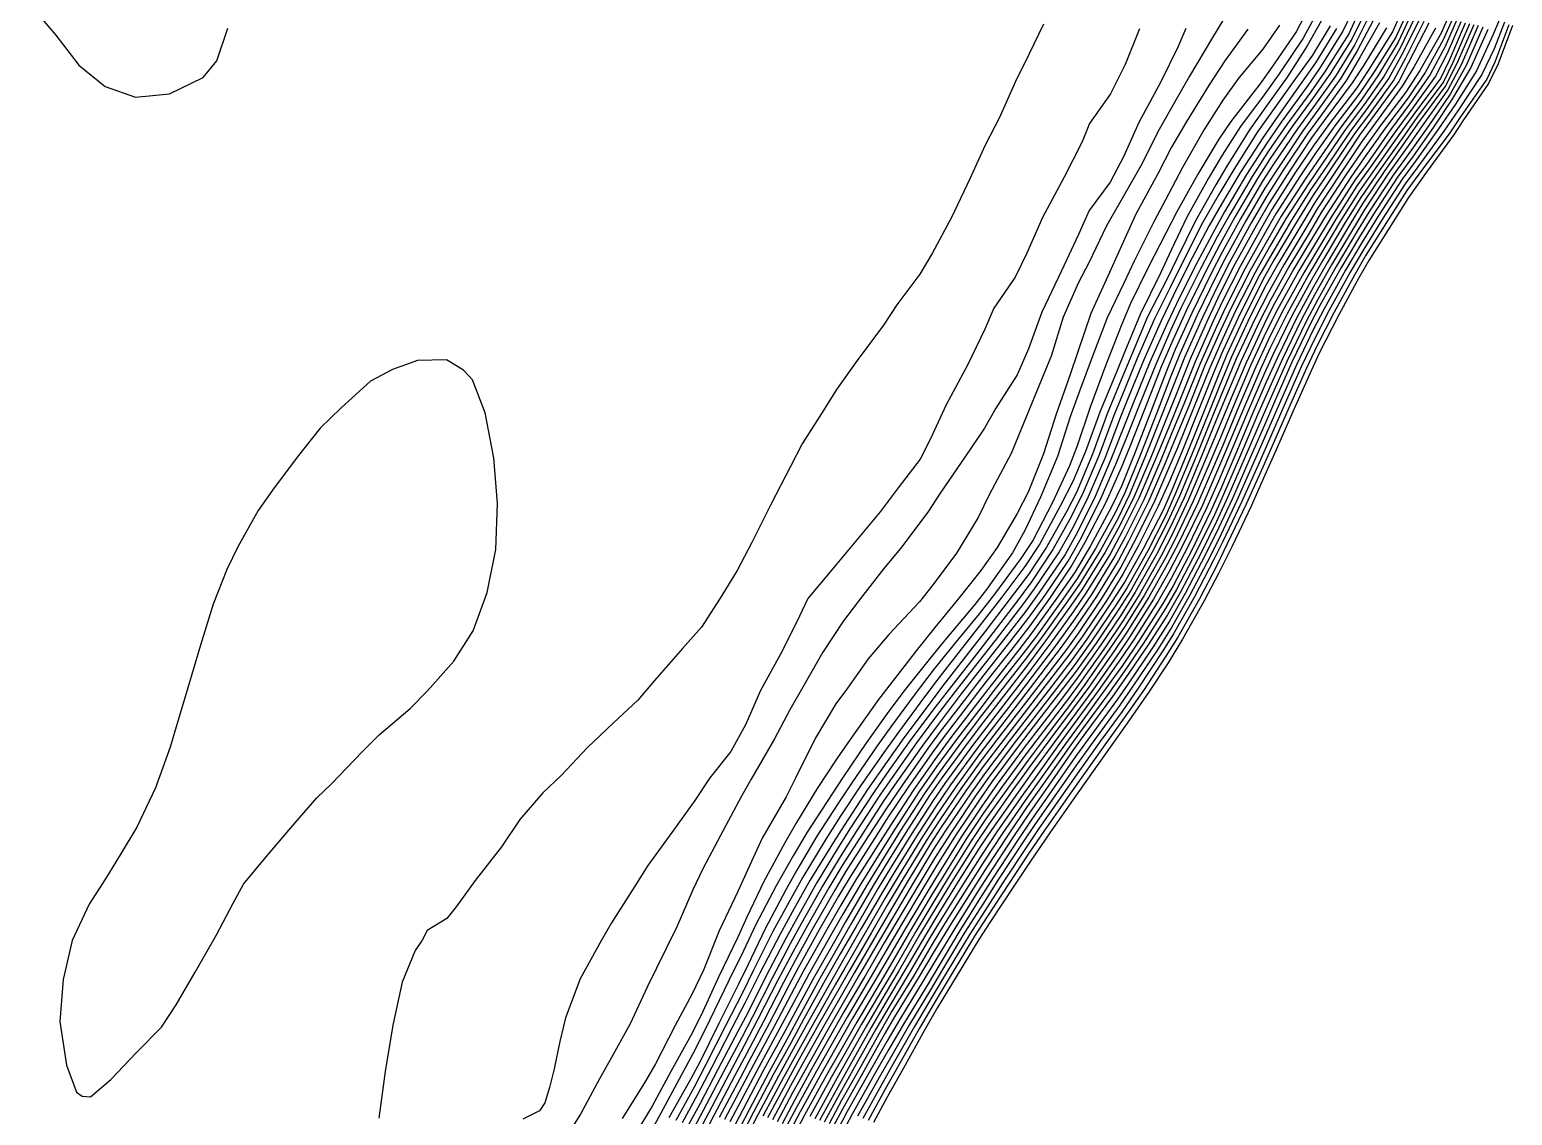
# Model space of a CAD drawing. Header units: feet. Extents: x 333642 to 335017, y 470420 to 471851.
# Drawn here: x 334802 to 334958.5, y 470937.8 to 471052.5 of the extents above; entities that cross this region are included whole.
import ezdxf

# ---------------------------------------------------------------- set-up
doc = ezdxf.new("R2010")
doc.units = ezdxf.units.FT
doc.header["$MEASUREMENT"] = 0
doc.layers.add('Contour', color=7, linetype='CONTINUOUS', true_color=0xffffff)

msp = doc.modelspace()

# ---------------------------------------------------------------- linework, layer by layer
at = {"layer": 'Contour', "color": 18, "linetype": 'Continuous', "true_color": 0x000000}
for points, elevation in [([(334801.961554, 471055.197561), (334804.724494, 471051.92854), (334807.158902, 471048.754197), (334809.9295, 471046.52013), (334813.132434, 471045.405804), (334816.722731, 471045.748573), (334820.280789, 471047.471049), (334821.736211, 471049.244724), (334822.87483, 471052.693044)], -2), ([(334936.818039, 471054.513099), (334935.658871, 471052.296072), (334932.963969, 471048.354758), (334931.843747, 471046.7625), (334928.772996, 471042.816466), (334927.521995, 471040.949776), (334925.288513, 471037.246769), (334923.080212, 471033.259788), (334921.911875, 471031.036753), (334920.045715, 471027.379822), (334918.166731, 471023.59141), (334917.25274, 471021.422784), (334915.64037, 471017.274835), (334913.919564, 471012.651341), (334912.548794, 471008.548697), (334911.744606, 471006.427201), (334909.951914, 471002.572692), (334907.871415, 470998.544864), (334906.607, 470996.637004), (334903.820838, 470992.895877), (334902.18998, 470990.801708), (334899.549723, 470987.591674), (334897.465172, 470984.996789), (334895.337891, 470982.220633), (334892.882976, 470978.867561), (334891.438831, 470976.867415), (334888.750367, 470972.943834), (334887.228023, 470970.635905), (334885.082768, 470967.321158), (334882.965497, 470963.731677), (334881.808978, 470961.654362), (334879.619889, 470957.530183), (334877.767189, 470953.677505), (334876.802843, 470951.666898), (334874.714428, 470947.511939), (334872.738572, 470943.49817), (334871.758324, 470941.672075), (334869.440604, 470937.551902)], -5), ([(334937.562899, 471053.77394), (334936.410386, 471051.615929), (334933.879696, 471047.859855), (334932.295808, 471045.641502), (334929.791705, 471042.288099), (334927.85123, 471039.269994), (334926.415851, 471036.823604), (334924.128944, 471032.708324), (334922.484157, 471029.227208), (334921.34078, 471026.782052), (334919.184846, 471022.431789), (334917.586162, 471018.50774), (334916.764808, 471016.524255), (334914.930165, 471012.12916), (334913.431703, 471007.956754), (334912.090459, 471004.784202), (334910.806644, 471002.238849), (334908.603698, 470998.200804), (334907.031526, 470995.80911), (334904.600136, 470992.567782), (334902.502534, 470989.840054), (334900.445276, 470987.247851), (334897.83932, 470983.896527), (334896.336721, 470981.907117), (334893.498384, 470978.056047), (334892.129255, 470976.155237), (334889.619809, 470972.547955), (334887.59909, 470969.503476), (334885.999093, 470967.006414), (334883.587376, 470962.99765), (334882.349238, 470960.773419), (334880.434645, 470957.237723), (334878.387704, 470953.146189), (334877.209476, 470950.756288), (334875.418736, 470947.279448), (334873.363214, 470943.185114), (334872.123151, 470940.802638), (334870.185328, 470937.275162)], -5.5), ([(334941.824866, 471054.943257), (334940.596705, 471052.375753), (334938.074178, 471048.325259), (334936.912785, 471046.630862), (334934.091525, 471042.740174), (334932.486683, 471040.413434), (334930.43374, 471037.206713), (334928.120717, 471033.280363), (334927.075381, 471031.426511), (334924.979419, 471027.478829), (334923.026025, 471023.555711), (334922.070385, 471021.533592), (334920.2327, 471017.405573), (334918.503912, 471013.131629), (334917.477657, 471010.561705), (334916.121115, 471007.100139), (334914.341968, 471002.962815), (334912.41586, 470999.109707), (334911.268115, 470997.064928), (334908.548928, 470993.044502), (334907.1151, 470991.095666), (334904.522719, 470987.742313), (334902.446342, 470985.107721), (334900.320606, 470982.352515), (334897.861019, 470979.131509), (334896.241769, 470976.924202), (334893.519215, 470973.049354), (334892.145366, 470971.072296), (334889.878765, 470967.580321), (334887.815717, 470964.32956), (334886.335542, 470961.875138), (334884.066977, 470957.866132), (334882.525605, 470955.067279), (334880.960959, 470952.092157), (334878.84878, 470947.975228), (334877.390289, 470945.198023), (334875.803229, 470942.201096), (334873.619786, 470938.06759), (334872.369302, 470935.647944)], -7.5), ([(334942.120737, 471054.007216), (334941.214643, 471052.072754), (334938.660268, 471048.047142), (334937.207279, 471045.96303), (334934.673637, 471042.503473), (334932.711547, 471039.649642), (334931.014282, 471037.000096), (334928.66481, 471033.012295), (334927.342804, 471030.622117), (334925.564532, 471027.240986), (334923.510981, 471023.092094), (334922.417289, 471020.728316), (334920.840719, 471017.161908), (334919.10771, 471012.833212), (334917.756043, 471009.423646), (334916.710193, 471006.832034), (334914.960443, 471002.775771), (334912.833026, 470998.583785), (334911.700963, 470996.590519), (334909.132586, 470992.769389), (334907.336443, 470990.319282), (334905.153139, 470987.494076), (334902.698821, 470984.375774), (334900.959216, 470982.108658), (334898.130066, 470978.407073), (334896.861737, 470976.673227), (334894.117431, 470972.75935), (334892.377838, 470970.22197), (334890.520477, 470967.33905), (334888.100842, 470963.548911), (334886.951667, 470961.626822), (334884.688731, 470957.639469), (334882.789218, 470954.19936), (334881.554371, 470951.843248), (334879.433175, 470947.742738), (334877.63892, 470944.3409), (334876.371508, 470941.952266), (334874.185039, 470937.824166), (334872.642876, 470934.820232)], -8), ([(334942.629773, 471053.737621), (334941.562073, 471051.508997), (334939.238624, 471047.818232), (334937.464043, 471045.30984), (334935.244574, 471042.27669), (334932.94365, 471038.89574), (334931.585949, 471036.783692), (334929.222745, 471032.771886), (334927.600289, 471029.810284), (334926.135363, 471026.999015), (334924.071347, 471022.809287), (334922.664003, 471019.72032), (334921.431673, 471016.884026), (334919.725256, 471012.563419), (334918.078818, 471008.367322), (334917.185286, 471006.243052), (334915.566398, 471002.558877), (334913.369937, 470998.334085), (334911.988466, 470995.959063), (334909.707296, 470992.532245), (334907.545806, 470989.550477), (334905.780507, 470987.247549), (334902.95476, 470983.657466), (334901.584253, 470981.859324), (334898.628092, 470978.002509), (334897.247006, 470976.116188), (334894.721167, 470972.501051), (334892.613486, 470969.363121), (334891.146918, 470967.067972), (334888.574051, 470963.019733), (334887.357124, 470960.980429), (334885.316936, 470957.407972), (334883.068258, 470953.352936), (334882.120032, 470951.546182), (334880.024005, 470947.521586), (334877.894634, 470943.498091), (334876.922885, 470941.669209), (334874.759782, 470937.595743)], -8.5), ([(334946.74932, 471054.318918), (334945.828222, 471052.280222), (334943.265421, 471048.208244), (334942.082746, 471046.387065), (334939.207563, 471042.617112), (334937.468643, 471040.230316), (334935.543566, 471037.345101), (334933.099349, 471033.513715), (334932.003893, 471031.598983), (334929.745964, 471027.516303), (334927.891475, 471023.842945), (334926.871351, 471021.641927), (334924.991994, 471017.433689), (334923.312187, 471013.218927), (334922.318256, 471010.783758), (334920.830421, 471007.158933), (334919.069246, 471003.035372), (334917.351052, 470999.568676), (334916.03461, 470997.117123), (334913.54937, 470993.085778), (334912.115736, 470991.021145), (334909.767817, 470987.731213), (334907.561039, 470984.781157), (334905.581983, 470982.209298), (334902.898871, 470978.727609), (334901.512133, 470976.896812), (334898.636668, 470972.972479), (334897.330591, 470971.073583), (334895.01379, 470967.479312), (334892.798236, 470963.912967), (334891.554385, 470961.820816), (334889.201418, 470957.780476), (334887.545148, 470954.893688), (334885.949209, 470952.095636), (334883.705706, 470948.026012), (334882.347243, 470945.537085), (334880.540198, 470942.244147), (334878.394259, 470938.158793), (334877.233559, 470935.892405)], -11), ([(334947.135712, 471053.823402), (334946.185175, 471051.741406), (334943.824583, 471047.958785), (334942.362545, 471045.767697), (334939.762195, 471042.350988), (334937.649135, 471039.372729), (334936.117151, 471037.101235), (334933.534238, 471033.064734), (334932.373751, 471031.037112), (334930.290763, 471027.302137), (334928.235762, 471023.243854), (334927.255644, 471021.125991), (334925.525083, 471017.244145), (334923.813163, 471012.97056), (334922.560233, 471009.919899), (334921.335867, 471006.968973), (334919.577985, 471002.868049), (334917.61324, 470998.916741), (334916.537291, 470996.886041), (334914.071191, 470992.864118), (334912.30596, 470990.289297), (334910.318133, 470987.516335), (334907.801355, 470984.170655), (334906.136187, 470981.996387), (334903.234991, 470978.221098), (334901.955406, 470976.534022), (334899.182602, 470972.727615), (334897.560378, 470970.358664), (334895.561018, 470967.264833), (334893.117679, 470963.302094), (334892.03919, 470961.484246), (334889.757417, 470957.566124), (334887.774592, 470954.115455), (334886.491866, 470951.874437), (334884.220345, 470947.810518), (334882.576457, 470944.825563), (334881.049468, 470942.049087), (334878.879619, 470937.940749), (334877.470072, 470935.166794)], -11.5), ([(334951.815976, 471054.08111), (334950.967551, 471052.14828), (334948.728992, 471048.216344), (334947.240084, 471045.906123), (334944.570732, 471042.410384), (334942.703795, 471039.777118), (334940.92225, 471037.201486), (334938.322986, 471033.195292), (334937.135165, 471031.207348), (334934.898576, 471027.460155), (334932.992367, 471024.023123), (334931.808947, 471021.703354), (334929.86, 471017.535387), (334928.102079, 471013.363316), (334927.242233, 471011.277711), (334925.61031, 471007.284633), (334923.833321, 471003.065006), (334922.334691, 470999.857028), (334920.950498, 470997.128576), (334918.686517, 470993.093607), (334917.182293, 470990.697839), (334915.037549, 470987.519191), (334912.655261, 470984.146143), (334911.103267, 470982.07196), (334908.143175, 470978.232455), (334906.967911, 470976.67464), (334904.118936, 470972.818446), (334902.471363, 470970.486764), (334900.341252, 470967.279475), (334897.966743, 470963.47395), (334896.881885, 470961.682427), (334894.46637, 470957.639484), (334892.606359, 470954.43402), (334891.204802, 470952.041199), (334888.771792, 470947.937613), (334887.383339, 470945.514234), (334885.564797, 470942.290003), (334883.303101, 470938.202432), (334882.244561, 470936.179109)], -15), ([(334957.315355, 471054.021578), (334956.450965, 471051.951765), (334954.71148, 471048.168062), (334952.499927, 471044.66589), (334950.681324, 471042.041037), (334948.178151, 471038.481775), (334946.846595, 471036.716873), (334944.328344, 471032.827362), (334942.56531, 471029.982632), (334940.880102, 471027.118164), (334938.612897, 471023.039033), (334937.456533, 471020.80684), (334935.739402, 471017.189555), (334933.873442, 471012.962554), (334932.532835, 471009.878569), (334931.275844, 471007.003473), (334929.417042, 471002.795284), (334927.701153, 470999.155052), (334926.574766, 470996.847934), (334924.450565, 470992.776884), (334922.508194, 470989.367075), (334921.087824, 470987.111557), (334918.441212, 470983.163179), (334917.055762, 470981.165125), (334914.474212, 470977.633408), (334912.59774, 470975.012555), (334910.675516, 470972.276782), (334908.012303, 470968.447002), (334906.856094, 470966.728494), (334904.260468, 470962.770132), (334902.576451, 470960.144026), (334900.703657, 470957.176415), (334898.331514, 470953.223406), (334897.064597, 470951.10005), (334894.840354, 470947.412185), (334892.843618, 470943.917396), (334891.643424, 470941.819868), (334889.359869, 470937.721955)], -20), ([(334908.98388, 471053.118737), (334907.452562, 471049.892816), (334906.042008, 471047.059759), (334904.347562, 471043.240325), (334902.846099, 471040.313885), (334901.233813, 471036.763422), (334899.280885, 471032.686209), (334897.268085, 471028.940299), (334895.932714, 471026.69959), (334893.509699, 471023.438333), (334892.098227, 471021.309199), (334889.323378, 471017.562015), (334887.134388, 471014.507657), (334885.814268, 471012.352154), (334883.527545, 471008.775881), (334882.27542, 471006.354933), (334880.217955, 471002.34374), (334878.212667, 470998.348124), (334876.642102, 470995.395247), (334874.867659, 470992.456262), (334872.888918, 470989.385256), (334870.878682, 470987.141964), (334867.93538, 470983.772147), (334866.157412, 470981.684262), (334863.586742, 470979.282784), (334860.865555, 470976.668891), (334858.063935, 470973.728099), (334856.133329, 470971.88646), (334853.698777, 470969.091122), (334851.773362, 470966.192204), (334848.998764, 470962.618137), (334846.995668, 470959.847882), (334845.989505, 470958.612493), (334843.944302, 470957.335859), (334843.407331, 470956.343002), (334842.667777, 470955.235974), (334841.272706, 470951.892575), (334840.303935, 470947.346751), (334839.504221, 470942.441666), (334838.831158, 470937.529584)], -2), ([(334919.132372, 471052.605063), (334917.614543, 471048.855565), (334916.06405, 471045.742085), (334913.844299, 471042.611842), (334913.064953, 471040.680965), (334911.181675, 471036.936757), (334908.878197, 471032.666031), (334907.242764, 471028.922134), (334906.008508, 471026.372151), (334903.754734, 471023.096716), (334902.806768, 471020.896525), (334900.987832, 471017.085704), (334898.724126, 471012.900027), (334897.016184, 471009.23277), (334895.991337, 471007.137503), (334893.654151, 471004.113385), (334891.735432, 471001.577116), (334889.130175, 470998.424269), (334886.655162, 470995.462893), (334884.128343, 470992.41472), (334883.247704, 470990.55232), (334881.394212, 470986.872858), (334879.12135, 470982.698165), (334877.570631, 470979.168589), (334875.977845, 470976.254717), (334873.756751, 470973.475406), (334872.179655, 470971.077375), (334869.7635, 470967.714341), (334867.210906, 470964.232489), (334865.835874, 470962.020852), (334863.391202, 470958.148852), (334862.322262, 470956.32743), (334860.084121, 470952.248355), (334858.520233, 470948.142092), (334857.949288, 470945.612305), (334857.334392, 470942.749847), (334856.842412, 470940.764087), (334856.366959, 470939.133865), (334855.772378, 470938.298179), (334854.035229, 470937.416981)], -2.5), ([(334924.019837, 471052.645952), (334923.177559, 471050.674978), (334921.37873, 471046.999239), (334919.0458, 471042.71325), (334917.439851, 471039.095342), (334916.051139, 471036.406029), (334913.807491, 471033.401569), (334912.701182, 471030.870713), (334910.896674, 471027.041417), (334908.809343, 471022.694084), (334907.415479, 471018.806711), (334906.20998, 471016.046868), (334903.949963, 471012.537767), (334902.768499, 471010.406917), (334900.760524, 471007.450942), (334898.006638, 471003.441879), (334896.87165, 471001.662147), (334894.056796, 470997.887334), (334892.145497, 470995.592835), (334889.923689, 470992.740602), (334887.897516, 470990.081496), (334885.716624, 470986.760781), (334883.605948, 470983.047199), (334882.214824, 470980.676225), (334880.581896, 470977.616845), (334878.138073, 470973.329623), (334877.123075, 470971.543057), (334874.896893, 470967.39418), (334873.035659, 470963.851407), (334871.980492, 470961.656834), (334870.28782, 470957.739722), (334868.146913, 470953.382952), (334867.152139, 470951.362833), (334865.342796, 470947.503871), (334863.207813, 470943.608627), (334862.114682, 470941.667599), (334860.112832, 470937.933308), (334857.611579, 470934.00748)], -3), ([(334927.941844, 471053.488978), (334926.838776, 471051.68557), (334924.426197, 471047.606265), (334922.864168, 471044.913784), (334921.20048, 471041.957569), (334919.25961, 471038.121777), (334917.177193, 471034.453253), (334915.661466, 471031.800624), (334913.76588, 471027.877974), (334912.691767, 471025.814652), (334911.081196, 471022.145956), (334909.794512, 471018.023931), (334908.077159, 471013.838917), (334907.128208, 471011.514602), (334905.569225, 471007.734594), (334903.270855, 471003.370007), (334902.103377, 471000.989042), (334899.805377, 470997.211533), (334897.34724, 470993.910716), (334895.887815, 470992.068084), (334892.66707, 470988.640591), (334890.473837, 470986.057489), (334888.289517, 470982.946732), (334887.079689, 470981.299271), (334884.88974, 470977.624222), (334882.826334, 470973.46051), (334881.828027, 470971.487482), (334879.285474, 470967.105282), (334877.62313, 470963.405031), (334876.715286, 470961.471357), (334874.739199, 470957.302575), (334873.086657, 470953.174136), (334871.89804, 470950.672591), (334870.116931, 470947.300201), (334868.037392, 470943.280533), (334866.861278, 470941.249577), (334864.512753, 470937.508684)], -3.5), ([(334930.558302, 471052.568817), (334928.155896, 471049.2324), (334926.478207, 471046.702076), (334924.06571, 471042.760621), (334922.507126, 471040.105579), (334921.049589, 471037.308462), (334918.752641, 471033.035477), (334917.559731, 471030.388206), (334915.968205, 471026.867106), (334914.009082, 471022.549979), (334912.616821, 471018.490292), (334911.805996, 471016.099806), (334910.343764, 471011.909089), (334908.981493, 471007.705156), (334907.362278, 471003.658155), (334906.229634, 471001.403119), (334904.089165, 470997.804476), (334902.392006, 470995.386604), (334900.063059, 470992.470619), (334897.528115, 470989.36665), (334895.705159, 470987.081869), (334893.0274, 470983.63779), (334891.592827, 470981.744239), (334888.833804, 470977.877429), (334887.212788, 470975.543957), (334885.10244, 470972.361018), (334882.908587, 470968.767388), (334881.676532, 470966.605271), (334879.465911, 470962.516371), (334877.689546, 470958.768205), (334876.715397, 470956.665202), (334874.696253, 470952.434398), (334872.847452, 470948.392447), (334871.770154, 470946.268842), (334869.650968, 470942.448368), (334867.683139, 470938.79028), (334866.501185, 470936.818875)], -4), ([(334933.910915, 471053.004822), (334932.139137, 471050.47328), (334929.633775, 471047.422309), (334927.945499, 471045.076438), (334925.957607, 471041.970086), (334923.674414, 471037.958158), (334922.190921, 471035.140537), (334920.655829, 471032.236476), (334918.553789, 471028.065035), (334917.500927, 471025.822521), (334915.720193, 471022.072637), (334914.138448, 471017.937987), (334912.806932, 471014.323039), (334911.826546, 471011.605885), (334910.475797, 471007.442584), (334908.683542, 471003.13695), (334907.027603, 470999.61179), (334905.710045, 470997.241873), (334902.975082, 470993.377951), (334901.759743, 470991.806065), (334898.595043, 470988.02839), (334897.065108, 470986.155658), (334894.267019, 470982.636128), (334892.504554, 470980.278423), (334890.317182, 470977.220857), (334887.822529, 470973.503425), (334886.701006, 470971.804641), (334884.053569, 470967.746898), (334882.582116, 470965.223973), (334880.761747, 470962.054644), (334878.642834, 470957.974372), (334877.32661, 470955.219074), (334875.786143, 470952.07966), (334873.784279, 470947.914233), (334872.255957, 470944.837493), (334870.763416, 470942.096852), (334868.54684, 470937.994506), (334867.225676, 470935.518225)], -4.5), ([(334938.361279, 471053.496991), (334936.840262, 471050.815438), (334934.715943, 471047.518851), (334932.661004, 471044.628515), (334930.744427, 471041.953456), (334928.342689, 471038.114827), (334927.19642, 471036.141473), (334925.046104, 471032.33959), (334923.06205, 471028.302746), (334922.017688, 471026.135176), (334919.983969, 471022.166871), (334918.269529, 471018.147289), (334917.190112, 471015.542339), (334915.706351, 471011.927999), (334914.154927, 471007.669685), (334912.490223, 471003.628273), (334911.467049, 471001.638511), (334909.321824, 470997.858962), (334907.405474, 470994.962116), (334905.369275, 470992.270413), (334902.816207, 470988.907157), (334901.289236, 470986.966588), (334898.339126, 470983.159894), (334897.017811, 470981.409934), (334894.247423, 470977.698978), (334892.478933, 470975.223685), (334890.412287, 470972.242086), (334887.93545, 470968.448048), (334886.836251, 470966.699121), (334884.335867, 470962.626887), (334882.669254, 470959.663291), (334881.187339, 470956.960824), (334879.049426, 470952.83708), (334877.504245, 470949.739929), (334876.097352, 470947.033713), (334873.982718, 470942.91921), (334872.427477, 470939.947777), (334870.853444, 470937.049016)], -6), ([(334939.260616, 471052.929695), (334937.379346, 471049.839114), (334935.526209, 471047.24164), (334932.992539, 471043.692759), (334931.604266, 471041.715759), (334929.074317, 471037.760137), (334927.516637, 471035.115797), (334925.790953, 471032.100455), (334923.690704, 471028.010017), (334922.351653, 471025.272806), (334920.70198, 471021.975521), (334918.920596, 471017.875025), (334917.566919, 471014.58616), (334916.416431, 471011.749449), (334914.824103, 471007.498768), (334913.088906, 471003.386058), (334911.78843, 471000.799916), (334909.97798, 470997.604174), (334907.712784, 470994.182415), (334906.099059, 470992.01376), (334903.231247, 470988.235273), (334901.906482, 470986.552683), (334899.019958, 470982.861351), (334897.325673, 470980.637613), (334894.933574, 470977.42375), (334892.743079, 470974.357636), (334891.108861, 470972.003178), (334888.565314, 470968.081789), (334887.224069, 470965.934233), (334885.034975, 470962.340787), (334882.944753, 470958.60473), (334881.874696, 470956.654754), (334879.725216, 470952.551199), (334877.799667, 470948.726863), (334876.756477, 470946.739483), (334874.614405, 470942.663652), (334872.734313, 470939.093264), (334871.509007, 470936.807504)], -6.5), ([(334939.935127, 471052.649868), (334937.709094, 471049.010428), (334936.285982, 471046.973085), (334933.472239, 471043.042014), (334932.204918, 471041.215027), (334929.783423, 471037.455618), (334927.797068, 471034.102452), (334926.498052, 471031.833239), (334924.336163, 471027.737192), (334922.686167, 471024.403476), (334921.409062, 471021.771241), (334919.588458, 471017.637988), (334917.949785, 471013.61857), (334917.101896, 471011.517875), (334915.492826, 471007.320996), (334913.710313, 471003.170097), (334912.113544, 470999.958962), (334910.638461, 470997.349076), (334908.012271, 470993.437704), (334906.785879, 470991.771798), (334903.88138, 470987.984851), (334902.189607, 470985.836356), (334899.67806, 470982.60128), (334897.598235, 470979.878633), (334895.599843, 470977.168339), (334893.018034, 470973.511896), (334891.784552, 470971.746347), (334889.229801, 470967.821287), (334887.533519, 470965.126331), (334885.70072, 470962.107451), (334883.457318, 470958.120252), (334882.257748, 470955.936371), (334880.355093, 470952.317453), (334878.27781, 470948.232126), (334877.138045, 470946.049608), (334875.2251, 470942.428791), (334873.070642, 470938.338139), (334872.091329, 470936.47076)], -7), ([(334943.204407, 471053.627202), (334941.846058, 471050.889154), (334939.81626, 471047.60398), (334937.712396, 471044.662143), (334935.813524, 471042.060535), (334933.221252, 471038.20937), (334932.113991, 471036.499833), (334929.788503, 471032.547728), (334927.860729, 471029.010173), (334926.691544, 471026.745586), (334924.644413, 471022.569224), (334922.907565, 471018.731133), (334922.015887, 471016.534361), (334920.364237, 471012.263081), (334918.664447, 471007.869539), (334917.263273, 471004.367185), (334916.189926, 471002.100188), (334913.952592, 470997.988877), (334912.322881, 470995.237669), (334910.285208, 470992.310433), (334907.766146, 470988.793997), (334906.396722, 470986.994777), (334903.350515, 470983.138749), (334902.034246, 470981.413453), (334899.228798, 470977.754753), (334897.512506, 470975.414702), (334895.320976, 470972.262005), (334892.87003, 470968.520945), (334891.756134, 470966.768883), (334889.193832, 470962.711653), (334887.599185, 470960.019058), (334885.942868, 470957.145668), (334883.639302, 470953.037391), (334882.368219, 470950.640095), (334880.603115, 470947.295048), (334878.396382, 470943.165823), (334877.190439, 470940.899955), (334875.326999, 470937.375384)], -9), ([(334943.807605, 471053.49148), (334942.128454, 471050.268654), (334940.401326, 471047.399724), (334937.963761, 471044.022985), (334936.37754, 471041.850266), (334933.792819, 471037.975748), (334932.369166, 471035.766448), (334930.355518, 471032.331462), (334928.149784, 471028.290616), (334927.182977, 471026.40847), (334925.219667, 471022.346941), (334923.344234, 471018.175089), (334922.377862, 471015.731385), (334920.947839, 471012.055758), (334919.226171, 471007.64623), (334917.596607, 471003.596038), (334916.574161, 471001.475578), (334914.493065, 470997.719362), (334912.582542, 470994.561914), (334910.844815, 470992.114918), (334908.141111, 470988.31826), (334906.827843, 470986.576673), (334903.90952, 470982.878559), (334902.259068, 470980.737194), (334899.807116, 470977.536519), (334897.745448, 470974.727379), (334895.884663, 470972.048093), (334893.364909, 470968.158652), (334892.062073, 470966.10221), (334889.801899, 470962.457757), (334887.819506, 470959.074075), (334886.542982, 470956.859426), (334884.228337, 470952.757407), (334882.601136, 470949.714611), (334881.17363, 470947.047874), (334878.934005, 470942.90263), (334877.435054, 470940.063431), (334875.893562, 470937.128181)], -9.5), ([(334944.457491, 471053.251244), (334942.429058, 471049.635013), (334940.982003, 471047.187935), (334938.225684, 471043.399162), (334936.930422, 471041.63393), (334934.371952, 471037.778686), (334932.610177, 471035.019091), (334930.915957, 471032.104384), (334928.66896, 471027.999456), (334927.420115, 471025.54704), (334925.787482, 471022.121049), (334923.88919, 471017.877983), (334922.622786, 471014.688971), (334921.495382, 471011.83869), (334919.768877, 471007.495201), (334918.072618, 471003.398247), (334916.832735, 471000.848632), (334915.008196, 470997.530179), (334912.805968, 470993.943987), (334911.382854, 470991.928808), (334908.6754, 470988.124028), (334907.077265, 470985.991516), (334904.46553, 470982.651792), (334902.46548, 470980.06426), (334900.377659, 470977.327208), (334897.973426, 470974.047748), (334896.437518, 470971.833617), (334893.911246, 470967.908747), (334892.309527, 470965.36232), (334890.404918, 470962.234317), (334888.108761, 470958.275624), (334887.063371, 470956.453068), (334884.823465, 470952.500735), (334882.829054, 470948.797412), (334881.727345, 470946.765043), (334879.482713, 470942.654647), (334877.682072, 470939.228539), (334876.449398, 470936.871605)], -10), ([(334945.197164, 471052.705963), (334942.810853, 471048.758528), (334941.593869, 471046.901382), (334938.644298, 471042.925477), (334937.290122, 471041.088635), (334934.960852, 471037.575253), (334932.851657, 471034.265151), (334931.466707, 471031.862859), (334929.203147, 471027.745514), (334927.656723, 471024.682161), (334926.345541, 471021.886813), (334924.448842, 471017.630012), (334922.864522, 471013.633745), (334922.023527, 471011.553843), (334920.312603, 471007.326104), (334918.563963, 471003.20824), (334917.092348, 471000.220208), (334915.523036, 470997.337457), (334913.044664, 470993.337855), (334911.910508, 470991.726615), (334909.218651, 470987.939145), (334907.317945, 470985.39516), (334905.02388, 470982.433161), (334902.675105, 470979.39188), (334900.947681, 470977.118544), (334898.207501, 470973.383478), (334896.977692, 470971.605177), (334894.458869, 470967.691338), (334892.547615, 470964.634454), (334890.987483, 470962.03509), (334888.650675, 470958.011862), (334887.312969, 470955.675036), (334885.393422, 470952.295229), (334883.202011, 470948.257811), (334882.109635, 470946.239643), (334880.025196, 470942.431881), (334877.931526, 470938.424283), (334876.982185, 470936.593015)], -10.5), ([(334947.609037, 471053.699495), (334946.435607, 471051.188242), (334944.36892, 471047.762659), (334942.612673, 471045.176909), (334940.316815, 471042.115975), (334937.84928, 471038.533158), (334936.68055, 471036.827375), (334934.088518, 471032.805179), (334932.633247, 471030.292374), (334930.82866, 471027.093062), (334928.731194, 471022.98127), (334927.47866, 471020.278673), (334926.045706, 471017.043764), (334924.322486, 471012.754745), (334922.801026, 471009.050397), (334921.82777, 471006.737266), (334920.08894, 471002.692271), (334917.977968, 470998.457458), (334916.906122, 470996.434462), (334914.59942, 470992.652256), (334912.495398, 470989.548988), (334910.871167, 470987.288334), (334908.038928, 470983.573979), (334906.673831, 470981.783601), (334903.761, 470977.999431), (334902.18049, 470975.922754), (334899.727319, 470972.515075), (334897.769069, 470969.646666), (334896.082683, 470967.04637), (334893.6385, 470963.055943), (334892.275906, 470960.753656), (334890.305788, 470957.358651), (334888.008935, 470953.35906), (334887.008179, 470951.621608), (334884.741353, 470947.602843), (334882.804204, 470944.116077), (334881.54941, 470941.838647), (334879.374645, 470937.741092)], -12), ([(334948.101944, 471053.592641), (334946.686695, 471050.628836), (334944.909268, 471047.58795), (334942.840594, 471044.610272), (334940.845782, 471041.932027), (334938.306098, 471038.208811), (334936.9618, 471036.245414), (334934.629845, 471032.591225), (334932.861018, 471029.566707), (334931.342059, 471026.880064), (334929.239816, 471022.754778), (334927.702246, 471019.433215), (334926.558898, 471016.810041), (334924.842875, 471012.539588), (334923.128083, 471008.333476), (334922.196614, 471006.146321), (334920.602447, 471002.478666), (334918.466093, 470998.20976), (334917.145369, 470995.73429), (334915.134777, 470992.439979), (334912.696733, 470988.809916), (334911.422156, 470987.026649), (334908.392375, 470983.106608), (334907.099537, 470981.410278), (334904.298199, 470977.786623), (334902.401263, 470975.299456), (334900.271417, 470972.31023), (334897.979296, 470968.942228), (334896.596416, 470966.819447), (334894.174013, 470962.838328), (334892.500745, 470960.01639), (334890.84485, 470957.158281), (334888.520311, 470953.119359), (334887.247693, 470950.918989), (334885.257776, 470947.4076), (334883.032293, 470943.426612), (334882.026075, 470941.606835), (334879.875134, 470937.552372)], -12.5), ([(334948.610805, 471053.499126), (334946.943863, 471050.070739), (334945.448529, 471047.413684), (334943.065142, 471044.052787), (334941.365033, 471041.755835), (334938.822643, 471038.004205), (334937.181602, 471035.594399), (334935.170518, 471032.394182), (334933.085131, 471028.85693), (334931.841117, 471026.65802), (334929.756035, 471022.552669), (334927.930569, 471018.5984), (334927.060966, 471016.528444), (334925.371957, 471012.310594), (334923.62478, 471007.987941), (334922.343664, 471004.910299), (334921.11863, 471002.171098), (334918.979241, 470997.945855), (334917.386364, 470995.004033), (334915.666497, 470992.245521), (334913.065376, 470988.364826), (334911.786375, 470986.565965), (334908.934219, 470982.876286), (334907.319126, 470980.775125), (334904.836632, 470977.563692), (334902.625112, 470974.669265), (334900.809017, 470972.105978), (334898.198667, 470968.256789), (334897.095897, 470966.574073), (334894.717663, 470962.636066), (334892.72637, 470959.278759), (334891.375864, 470956.943462), (334889.049439, 470952.903569), (334887.478013, 470950.197647), (334885.776292, 470947.203153), (334883.491997, 470943.125262), (334882.28722, 470940.946085), (334880.383145, 470937.354955)], -13), ([(334949.135694, 471053.382438), (334947.211934, 471049.520622), (334945.983083, 471047.230339), (334943.295376, 471043.505817), (334941.874991, 471041.574449), (334939.346521, 471037.814579), (334937.399915, 471034.93875), (334935.709841, 471032.198754), (334933.310112, 471028.176625), (334932.319639, 471026.412264), (334930.270891, 471022.363122), (334928.348472, 471018.20192), (334927.364838, 471015.785556), (334925.891111, 471012.091514), (334924.136367, 471007.721409), (334922.488838, 471003.684541), (334921.61971, 471001.770112), (334919.504699, 470997.667877), (334917.617575, 470994.261097), (334916.18236, 470992.047716), (334913.554558, 470988.138387), (334912.01038, 470985.966611), (334909.4754, 470982.671417), (334907.518987, 470980.137526), (334905.373464, 470977.353826), (334902.861986, 470974.036945), (334901.351262, 470971.889531), (334898.702783, 470967.951952), (334897.330152, 470965.837505), (334895.272998, 470962.423805), (334892.967184, 470958.544986), (334891.895925, 470956.699029), (334889.58826, 470952.702643), (334887.703934, 470949.472722), (334886.288489, 470946.987362), (334883.999506, 470942.903376), (334882.511539, 470940.208476), (334880.890797, 470937.145805)], -13.5), ([(334949.676119, 471053.212637), (334947.495108, 471048.984288), (334946.508229, 471047.032148), (334943.535955, 471042.974924), (334942.370435, 471041.381627), (334939.880142, 471037.647379), (334937.636707, 471034.277391), (334936.256193, 471031.981491), (334933.830259, 471027.907809), (334932.554324, 471025.61749), (334930.79599, 471022.157695), (334928.841727, 471017.953056), (334927.597942, 471014.94769), (334926.372761, 471011.905995), (334924.626667, 471007.581453), (334922.910307, 471003.439127), (334921.868686, 471001.133207), (334919.997914, 470997.478554), (334917.822772, 470993.573058), (334916.688691, 470991.820195), (334914.054016, 470987.918998), (334912.22949, 470985.354298), (334910.018209, 470982.471805), (334907.715872, 470979.496884), (334905.909554, 470977.143387), (334903.110722, 470973.420575), (334901.883369, 470971.668517), (334899.239148, 470967.712442), (334897.53565, 470965.045558), (334895.825611, 470962.195726), (334893.409013, 470958.142054), (334892.190526, 470956.051695), (334890.130242, 470952.49841), (334887.932569, 470948.75246), (334886.788982, 470946.748232), (334884.516543, 470942.699959), (334882.733136, 470939.469436), (334881.390712, 470936.926731)], -14), ([(334950.375355, 471052.687522), (334948.107864, 471048.549006), (334946.867551, 471046.542084), (334944.047504, 471042.668118), (334942.545896, 471040.590088), (334940.406678, 471037.430742), (334937.898693, 471033.603232), (334936.795424, 471031.744363), (334934.363892, 471027.673626), (334932.776952, 471024.814827), (334931.313221, 471021.94117), (334929.346889, 471017.735792), (334927.822962, 471014.094538), (334926.840928, 471011.684686), (334925.118386, 471007.440519), (334923.364545, 471003.245633), (334922.101092, 471000.494723), (334920.477673, 470997.306987), (334918.226736, 470993.281156), (334916.965756, 470991.299419), (334914.546667, 470987.717339), (334912.439265, 470984.747248), (334910.560261, 470982.271296), (334907.921822, 470978.857803), (334906.443903, 470976.918112), (334903.557478, 470973.047205), (334902.231634, 470971.161837), (334899.787689, 470967.491721), (334897.745696, 470964.251359), (334896.362333, 470961.950002), (334893.932449, 470957.878979), (334892.399137, 470955.246799), (334890.670863, 470952.2804), (334888.270522, 470948.211156), (334887.169518, 470946.289374), (334885.038528, 470942.502494), (334882.959414, 470938.739611), (334881.878015, 470936.687176)], -14.5), ([(334952.184811, 471053.663177), (334951.207504, 471051.444197), (334949.286398, 471048.001036), (334947.509526, 471045.33626), (334945.097889, 471042.160025), (334942.862126, 471038.970226), (334941.427144, 471036.950803), (334938.838916, 471032.935001), (334937.365863, 471030.501044), (334935.431665, 471027.256892), (334933.208459, 471023.258301), (334932.282363, 471021.426187), (334930.379632, 471017.336641), (334928.581163, 471013.084441), (334927.460155, 471010.370253), (334926.1016, 471007.094516), (334924.314566, 471002.886072), (334922.570066, 470999.201857), (334921.415632, 470996.933694), (334919.154109, 470992.914661), (334917.394294, 470990.085586), (334915.534075, 470987.332244), (334912.884698, 470983.554553), (334911.634999, 470981.860411), (334908.651289, 470977.971095), (334907.174576, 470976.010507), (334904.678211, 470972.608625), (334902.694669, 470969.813472), (334900.87646, 470967.075955), (334898.424934, 470963.141453), (334897.173738, 470961.078121), (334894.997501, 470957.428543), (334892.81419, 470953.643563), (334891.720101, 470951.77578), (334889.284453, 470947.686481), (334887.597242, 470944.723863), (334886.090983, 470942.059758), (334883.804843, 470937.930954), (334882.46027, 470935.332305)], -15.5), ([(334952.612493, 471053.490792), (334951.402826, 471050.729181), (334949.828912, 471047.802088), (334947.756768, 471044.785461), (334945.623997, 471041.933188), (334943.079705, 471038.275975), (334941.874132, 471036.618438), (334939.35515, 471032.701292), (334937.593825, 471029.785013), (334935.963759, 471027.046548), (334933.700849, 471022.970273), (334932.508013, 471020.582948), (334930.899315, 471017.127061), (334929.079244, 471012.847384), (334927.665731, 471009.448436), (334926.582182, 471006.865415), (334924.801064, 471002.705524), (334922.810937, 470998.550078), (334921.869322, 470996.716124), (334919.634641, 470992.742137), (334917.597689, 470989.476364), (334916.016311, 470987.146367), (334913.290457, 470983.241582), (334911.953363, 470981.415126), (334909.160242, 470977.73888), (334907.365446, 470975.339004), (334905.227579, 470972.404782), (334902.91477, 470969.144427), (334901.404781, 470966.870386), (334898.941593, 470962.924986), (334897.402095, 470960.406204), (334895.517188, 470957.249803), (334893.221802, 470953.271964), (334892.04727, 470951.266955), (334889.794213, 470947.472488), (334887.806024, 470943.954612), (334886.59655, 470941.816065), (334884.319299, 470937.689834)], -16), ([(334953.061133, 471053.346376), (334951.613856, 471050.015878), (334950.36617, 471047.602128), (334947.982865, 471044.253896), (334946.129333, 471041.745461), (334943.547642, 471038.063011), (334942.08479, 471036.014137), (334939.860335, 471032.508802), (334937.811143, 471029.095666), (334936.479038, 471026.831181), (334934.207424, 471022.722048), (334932.726899, 471019.73282), (334931.409741, 471016.90194), (334929.587234, 471012.640729), (334927.882261, 471008.532625), (334927.046736, 471006.576971), (334925.288697, 471002.502883), (334923.249937, 470998.284938), (334922.067721, 470996.017164), (334920.121962, 470992.555013), (334917.80297, 470988.865589), (334916.494089, 470986.937297), (334913.773832, 470983.050456), (334912.179019, 470980.864201), (334909.670068, 470977.524805), (334907.55495, 470974.666558), (334905.772357, 470972.201618), (334903.140315, 470968.487503), (334901.922136, 470966.650519), (334899.466641, 470962.726278), (334897.62156, 470959.732791), (334896.028306, 470957.071098), (334893.718026, 470953.07956), (334892.292137, 470950.657158), (334890.300847, 470947.282888), (334888.073873, 470943.3093), (334887.036863, 470941.475215), (334884.83944, 470937.470037)], -16.5), ([(334953.526587, 471053.223494), (334951.849353, 471049.31931), (334950.895484, 471047.366232), (334948.207551, 471043.723059), (334946.628747, 471041.551627), (334944.024087, 471037.867883), (334942.291658, 471035.39998), (334940.366943, 471032.32142), (334938.041889, 471028.425244), (334936.981268, 471026.605038), (334934.722191, 471022.501149), (334932.942594, 471018.902616), (334931.903115, 471016.651847), (334930.09584, 471012.454969), (334928.331059, 471008.218435), (334927.265699, 471005.721002), (334925.770035, 471002.289618), (334923.709456, 470998.052195), (334922.262941, 470995.279031), (334920.610061, 470992.355299), (334918.072069, 470988.342945), (334916.911269, 470986.629064), (334914.265493, 470982.864082), (334912.401899, 470980.303751), (334910.184953, 470977.321903), (334907.760763, 470973.995203), (334906.317943, 470971.984243), (334903.533163, 470968.038895), (334902.288289, 470966.163206), (334900.00266, 470962.527609), (334897.847093, 470959.057456), (334896.528668, 470956.873127), (334894.223825, 470952.90483), (334892.525813, 470950.046974), (334890.800011, 470947.107559), (334888.557687, 470943.093345), (334887.267117, 470940.806508), (334885.350097, 470937.286156)], -17), ([(334953.972619, 471053.133317), (334952.215766, 471049.045997), (334951.214765, 471047.012541), (334948.415369, 471043.247148), (334947.094623, 471041.384534), (334944.486715, 471037.696523), (334942.491971, 471034.788238), (334940.859843, 471032.137121), (334938.459343, 471028.099586), (334937.263948, 471026.032862), (334935.230373, 471022.297742), (334933.235555, 471018.243818), (334932.288846, 471016.177022), (334930.604738, 471012.266375), (334928.809307, 471007.976045), (334927.467894, 471004.833075), (334926.243844, 471002.050093), (334924.19209, 470997.832017), (334922.463924, 470994.524858), (334921.10018, 470992.132555), (334918.558704, 470988.12278), (334917.124068, 470986.005153), (334914.766666, 470982.671507), (334912.629908, 470979.736063), (334910.702718, 470977.120432), (334907.994513, 470973.341152), (334906.853223, 470971.742269), (334904.085416, 470967.791276), (334902.508779, 470965.425123), (334900.544194, 470962.318977), (334898.08335, 470958.389903), (334897.015881, 470956.651515), (334894.735458, 470952.736056), (334892.757538, 470949.436406), (334891.293511, 470946.926884), (334889.051845, 470942.903251), (334887.488979, 470940.131857), (334885.854854, 470937.106327)], -17.5), ([(334954.411918, 471053.044852), (334952.649518, 471048.964167), (334951.438467, 471046.604632), (334948.663584, 471042.831983), (334947.50253, 471041.159714), (334944.94789, 471037.536325), (334942.697824, 471034.180717), (334941.342727, 471031.944934), (334938.929067, 471027.888095), (334937.488323, 471025.360256), (334935.7375, 471022.098096), (334933.718318, 471017.969252), (334932.498475, 471015.269775), (334931.110487, 471012.053629), (334929.302258, 471007.759117), (334927.66641, 471003.939128), (334926.705011, 471001.770873), (334924.681959, 470997.617245), (334922.671936, 470993.772653), (334921.580108, 470991.884171), (334919.057258, 470987.912414), (334917.324711, 470985.36357), (334915.274156, 470982.486912), (334912.852574, 470979.176334), (334911.207982, 470976.928376), (334908.505316, 470973.113914), (334907.074071, 470971.09907), (334904.638522, 470967.574187), (334902.720573, 470964.672529), (334901.076819, 470962.07527), (334898.561884, 470958.06199), (334897.238667, 470955.913234), (334895.257859, 470952.538998), (334892.999838, 470948.817953), (334891.780618, 470946.725055), (334889.554004, 470942.730082), (334887.710895, 470939.457594), (334886.352585, 470936.916125)], -18), ([(334954.882731, 471052.948603), (334953.11346, 471048.864997), (334951.675265, 471046.153605), (334949.158579, 471042.594177), (334947.679235, 471040.495824), (334945.427101, 471037.344963), (334942.926387, 471033.564673), (334941.81396, 471031.735097), (334939.407305, 471027.692998), (334937.712748, 471024.689996), (334936.238444, 471021.901157), (334934.214924, 471017.741033), (334932.707062, 471014.367358), (334931.601872, 471011.818079), (334929.800028, 471007.573379), (334928.002436, 471003.403985), (334927.034527, 471001.256141), (334925.165289, 470997.42636), (334923.041836, 470993.372772), (334921.876992, 470991.365462), (334919.555439, 470987.714751), (334917.513379, 470984.720076), (334915.779562, 470982.285377), (334913.081481, 470978.625078), (334911.706745, 470976.733167), (334909.027226, 470972.909291), (334907.288767, 470970.443618), (334905.196029, 470967.369731), (334902.934688, 470963.927957), (334901.602026, 470961.822395), (334899.08361, 470957.803552), (334897.418096, 470955.091083), (334895.779558, 470952.318752), (334893.263563, 470948.224673), (334892.241437, 470946.471071), (334890.061289, 470942.565131), (334887.939773, 470938.792303), (334886.839498, 470936.708205)], -18.5), ([(334955.38033, 471052.79769), (334953.604916, 471048.725843), (334951.916525, 471045.705129), (334949.662342, 471042.388454), (334947.845315, 471039.82001), (334945.907264, 471037.148834), (334943.329732, 471033.223925), (334942.119183, 471031.250082), (334939.893286, 471027.506985), (334937.944469, 471024.030196), (334936.72092, 471021.698495), (334934.719446, 471017.545121), (334932.918004, 471013.475133), (334932.074047, 471011.540186), (334930.297739, 471007.395763), (334928.463994, 471003.18166), (334927.261278, 471000.566941), (334925.641516, 470997.248576), (334923.497549, 470993.161306), (334922.085071, 470990.708574), (334920.053759, 470987.520313), (334917.703696, 470984.078453), (334916.284061, 470982.06381), (334913.354636, 470978.117472), (334912.165729, 470976.472281), (334909.557811, 470972.715312), (334907.507263, 470969.783225), (334905.752272, 470967.167129), (334903.173187, 470963.228184), (334902.099729, 470961.5311), (334899.623251, 470957.568349), (334897.614867, 470954.245214), (334896.309142, 470952.03611), (334893.779005, 470947.913315), (334892.445236, 470945.628652), (334890.591559, 470942.345649), (334888.279289, 470938.242449), (334887.236198, 470936.274469)], -19), ([(334955.898962, 471052.543148), (334954.126012, 471048.525051), (334952.165028, 471045.262706), (334950.171654, 471042.206808), (334948.009127, 471039.144713), (334946.382551, 471036.941979), (334943.822202, 471033.01959), (334942.33998, 471030.627532), (334940.381718, 471027.324616), (334938.177742, 471023.395368), (334937.183652, 471021.488662), (334935.224705, 471017.377446), (334933.378777, 471013.193046), (334932.312758, 471010.72452), (334930.790578, 471007.211559), (334928.936185, 471002.982668), (334927.481811, 470999.862401), (334926.112598, 470997.058071), (334923.963421, 470992.963566), (334922.29153, 470990.040164), (334920.569436, 470987.322032), (334917.927644, 470983.425444), (334916.801133, 470981.796039), (334913.906087, 470977.865743), (334912.385946, 470975.751519), (334910.11924, 470972.504147), (334907.754545, 470969.108571), (334906.30912, 470966.9542), (334903.715291, 470962.98268), (334902.351435, 470960.833117), (334900.172034, 470957.353528), (334897.836313, 470953.445165), (334896.81238, 470951.713999), (334894.312782, 470947.631768), (334892.649902, 470944.758512), (334891.128485, 470942.092603), (334888.812361, 470937.967136), (334887.459049, 470935.418551)], -19.5), ([(334957.67247, 471053.315998), (334956.568982, 471050.507323), (334955.262403, 471047.783436), (334952.799034, 471044.064598), (334951.247949, 471041.802418), (334948.510534, 471038.024748), (334947.171542, 471036.249426), (334944.847135, 471032.636073), (334942.798528, 471029.3338), (334941.376785, 471026.900053), (334939.12053, 471022.802055), (334937.669057, 471019.977826), (334936.25033, 471016.981034), (334934.382251, 471012.756331), (334932.749387, 471009.031001), (334931.748723, 471006.760016), (334929.902886, 471002.610814), (334927.927234, 470998.460679), (334927.021799, 470996.605816), (334924.943154, 470992.595105), (334922.736756, 470988.701255), (334921.597113, 470986.883435), (334918.983626, 470982.940589), (334917.28668, 470980.498205), (334915.055269, 470977.417271), (334912.80964, 470974.268308), (334911.231046, 470972.033351), (334908.513125, 470968.117953), (334907.159335, 470966.125601), (334904.816346, 470962.563221), (334902.797578, 470959.447569), (334901.220589, 470956.981802), (334898.836763, 470953.019426), (334897.310609, 470950.477862), (334895.370753, 470947.212997), (334893.141746, 470943.262414), (334892.064857, 470941.38063), (334889.915534, 470937.495569)], -20.5), ([(334958.109676, 471053.036058), (334956.660487, 471049.070945), (334955.797565, 471047.274515), (334953.094015, 471043.435727), (334951.828254, 471041.519359), (334949.01694, 471037.797111), (334947.350368, 471035.529562), (334945.37293, 471032.43559), (334943.040487, 471028.693017), (334941.865123, 471026.671838), (334939.637864, 471022.597342), (334937.884307, 471019.156202), (334936.75186, 471016.747218), (334934.901722, 471012.56559), (334933.068975, 471008.386035), (334932.138207, 471006.285214), (334930.404562, 471002.409362), (334928.403804, 470998.20235), (334927.244327, 470995.849532), (334925.451709, 470992.394052), (334923.164597, 470988.343227), (334921.919069, 470986.3352), (334919.536308, 470982.722775), (334917.518686, 470979.822646), (334915.636665, 470977.198802), (334913.029033, 470973.536648), (334911.776477, 470971.771516), (334909.084197, 470967.88433), (334907.390893, 470965.41544), (334905.374807, 470962.357584), (334903.019091, 470958.757617), (334901.727097, 470956.769505), (334899.348716, 470952.832675), (334897.555359, 470949.855762), (334895.900103, 470947.026751), (334893.663615, 470943.020018), (334892.296109, 470940.600604), (334890.478605, 470937.288019)], -21), ([(334958.493685, 471052.954796), (334956.984881, 471048.922112), (334955.973361, 471046.848433), (334953.321253, 471043.005638), (334952.297486, 471041.365569), (334949.51811, 471037.590015), (334947.528724, 471034.798204), (334945.899403, 471032.214509), (334943.35892, 471028.150254), (334942.278591, 471026.294058), (334940.164271, 471022.405651), (334938.113447, 471018.347576), (334937.239298, 471016.471422), (334935.431169, 471012.378341), (334933.573542, 471008.140476), (334932.376075, 471005.447765), (334930.910761, 471002.194588), (334928.906115, 470997.97016), (334927.463163, 470995.06983), (334925.958477, 470992.17938), (334923.682961, 470988.131329), (334922.152745, 470985.642712), (334920.098658, 470982.510806), (334917.764124, 470979.145723), (334916.223737, 470976.973516), (334913.476346, 470973.100033), (334912.134761, 470971.206938), (334909.674405, 470967.655494), (334907.625175, 470964.690937), (334905.933554, 470962.135098), (334903.322583, 470958.181481), (334902.16139, 470956.417649), (334899.870133, 470952.645709), (334897.807069, 470949.23534), (334896.421809, 470946.836791), (334894.199325, 470942.812299), (334892.5263, 470939.813665), (334891.039358, 470937.074951)], -21.5), ([(334847.76608, 471016.565276), (334845.963372, 471017.656877), (334842.921785, 471017.564802), (334840.274837, 471016.632822), (334837.960967, 471015.392625), (334834.798596, 471012.550855), (334832.648991, 471010.407935), (334830.334983, 471007.528904), (334827.783687, 471004.132135), (334826.077473, 471001.713701), (334823.936723, 470997.88301), (334822.760861, 470995.477167), (334821.31965, 470991.835057), (334820.004417, 470987.491299), (334818.6777, 470983.005632), (334817.539766, 470979.207323), (334816.810351, 470976.708187), (334815.231023, 470972.41653), (334813.264989, 470968.28075), (334811.509261, 470965.334816), (334809.958752, 470962.80441), (334808.246433, 470960.143608), (334806.455496, 470956.299693), (334805.493386, 470952.161476), (334805.163283, 470947.754596), (334805.837926, 470943.134825), (334806.910862, 470940.258646), (334807.520621, 470939.867435), (334808.393882, 470939.795735), (334810.520542, 470941.606287), (334813.23375, 470944.450512), (334815.874378, 470947.134152), (334817.445692, 470949.499669), (334819.439839, 470952.954955), (334821.682517, 470956.905199), (334823.431983, 470960.246204), (334824.532552, 470962.23965), (334826.933344, 470965.14299), (334829.550673, 470968.202438), (334832.275946, 470971.355792), (334833.825484, 470972.857089), (334837.108581, 470976.257806), (334838.85777, 470978.01811), (334842.12371, 470980.804403), (334843.948495, 470982.663173), (334846.726728, 470985.79497), (334848.78954, 470989.002045), (334850.277846, 470993.051135), (334851.172191, 470997.617472), (334851.364121, 471002.451756), (334850.969998, 471007.298416), (334850.061257, 471012.05625), (334848.716578, 471015.540374), (334847.76608, 471016.565276)], -2)]:
    msp.add_lwpolyline(points, dxfattribs=dict(at, elevation=elevation))

doc.saveas('drawing.dxf')
